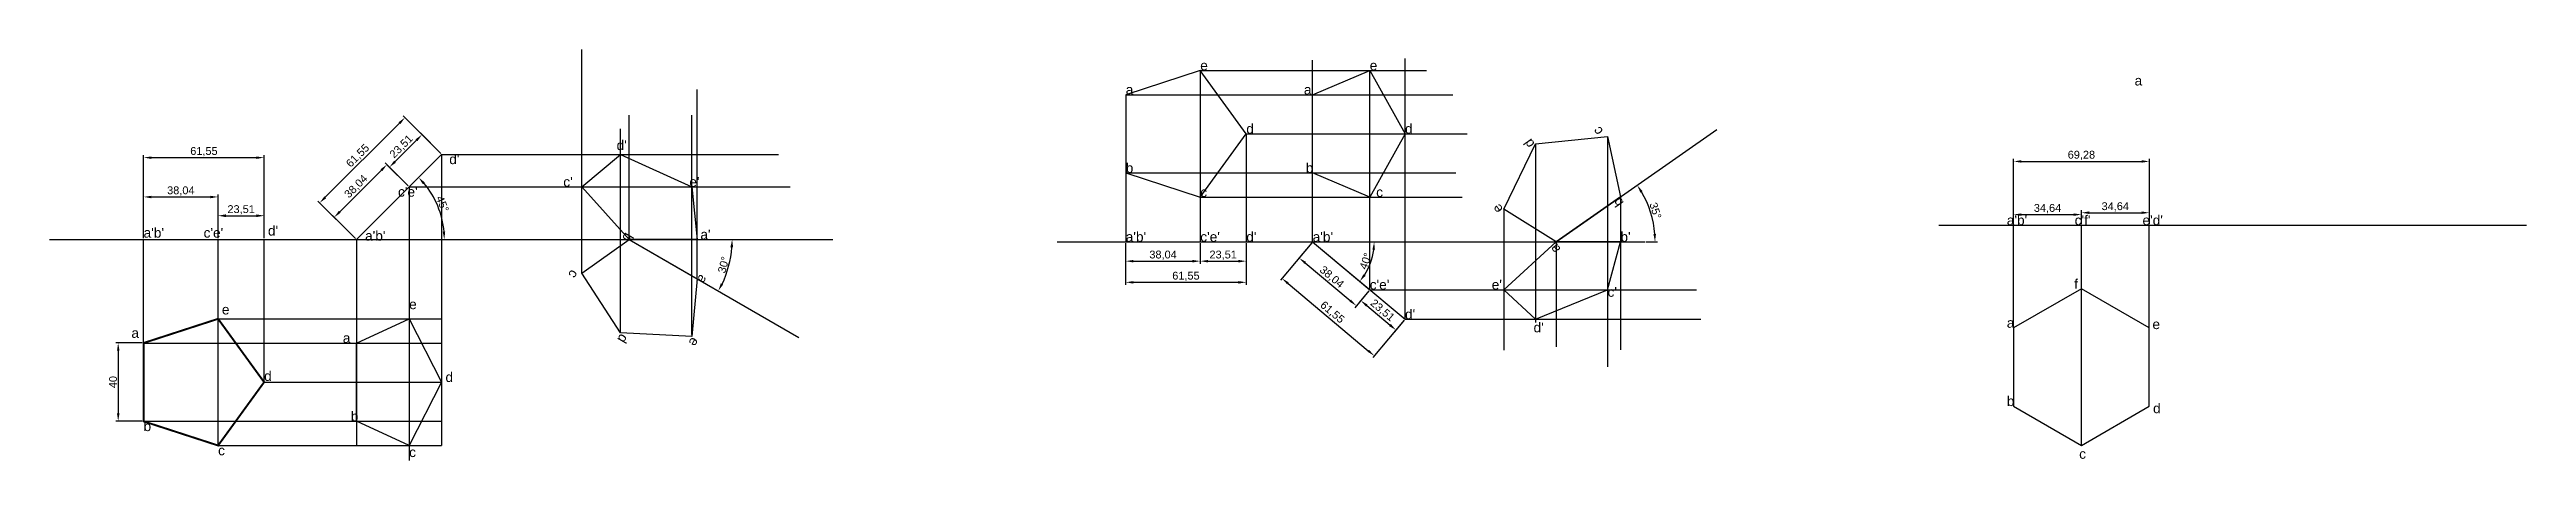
# Model space of a CAD drawing. Header units: millimetres. Extents: x 251 to 1515, y 188 to 398.
import ezdxf

# ---------------------------------------------------------------- set-up
doc = ezdxf.new("R2010")
doc.units = ezdxf.units.MM
doc.styles.get("Standard").update_dxf_attribs({"font": 'arial.ttf'})
doc.dimstyles.new('ISO-25', dxfattribs={"dimtxt": 4, "dimasz": 4, "dimexe": 1.25, "dimexo": 0.625, "dimtad": 1, "dimtxsty": 'Standard', "dimcen": 2.5, "dimadec": 0, "dimazin": 0, "dimtfac": 1, "dimtmove": 0, "dimatfit": 3, "dimfxl": 1, "dimarcsym": 0})

# ---------------------------------------------------------------- blocks, each defined once
blk = doc.blocks.new('*D2')
at = {"color": 0, "lineweight": -2, "transparency": 16777216}
for p, q in [((298, 247.9), (284.5, 247.9)), ((285.7, 243.9), (285.7, 211.9)), ((298, 207.9), (284.5, 207.9))]:
    blk.add_line(p, q, dxfattribs=at)
at = {"color": 0, "transparency": 16777216}
for points in [[(285.1, 243.9), (286.4, 243.9), (285.7, 247.9)], [(285.1, 211.9), (286.4, 211.9), (285.7, 207.9)]]:
    blk.add_solid(points, dxfattribs=at)
at = {"layer": 'Defpoints', "color": 0, "transparency": 16777216}
for p in [(298.7, 247.9), (285.7, 207.9), (298.7, 207.9)]:
    blk.add_point(p, dxfattribs=at)
at = {"color": 0, "transparency": 16777216, "insert": (283.1, 227.9), "char_height": 4, "attachment_point": 5, "rotation": 90}
blk.add_mtext('40', dxfattribs=at)
blk = doc.blocks.new('*D3')
at = {"color": 0, "lineweight": -2, "transparency": 16777216}
for p, q in [((298.7, 301.4), (298.7, 323.7)), ((302.7, 322.5), (332.7, 322.5)), ((336.7, 301.4), (336.7, 323.7))]:
    blk.add_line(p, q, dxfattribs=at)
at = {"color": 0, "transparency": 16777216}
for points in [[(302.7, 323.1), (302.7, 321.8), (298.7, 322.5)], [(332.7, 323.1), (332.7, 321.8), (336.7, 322.5)]]:
    blk.add_solid(points, dxfattribs=at)
at = {"layer": 'Defpoints', "color": 0, "transparency": 16777216}
for p in [(336.7, 322.5), (298.7, 300.7), (336.7, 300.7)]:
    blk.add_point(p, dxfattribs=at)
at = {"color": 0, "transparency": 16777216, "insert": (317.7, 325.5), "char_height": 4, "attachment_point": 5}
blk.add_mtext('38,04', dxfattribs=at)
blk = doc.blocks.new('*D4')
at = {"color": 0, "lineweight": -2, "transparency": 16777216}
for p, q in [((336.7, 301.4), (336.7, 314.2)), ((340.7, 312.9), (356.2, 312.9)), ((360.2, 301.4), (360.2, 314.2))]:
    blk.add_line(p, q, dxfattribs=at)
at = {"color": 0, "transparency": 16777216}
for points in [[(340.7, 313.6), (340.7, 312.2), (336.7, 312.9)], [(356.2, 313.6), (356.2, 312.2), (360.2, 312.9)]]:
    blk.add_solid(points, dxfattribs=at)
at = {"layer": 'Defpoints', "color": 0, "transparency": 16777216}
for p in [(360.2, 312.9), (336.7, 300.7), (360.2, 300.7)]:
    blk.add_point(p, dxfattribs=at)
at = {"color": 0, "transparency": 16777216, "insert": (348.5, 315.9), "char_height": 4, "attachment_point": 5}
blk.add_mtext('23,51', dxfattribs=at)
blk = doc.blocks.new('*D5')
at = {"color": 0, "lineweight": -2, "transparency": 16777216}
for p, q in [((298.7, 302.2), (298.7, 343.8)), ((302.7, 342.6), (356.2, 342.6)), ((360.2, 301.4), (360.2, 343.8))]:
    blk.add_line(p, q, dxfattribs=at)
at = {"color": 0, "transparency": 16777216}
for points in [[(302.7, 343.2), (302.7, 341.9), (298.7, 342.6)], [(356.2, 343.2), (356.2, 341.9), (360.2, 342.6)]]:
    blk.add_solid(points, dxfattribs=at)
at = {"layer": 'Defpoints', "color": 0, "transparency": 16777216}
for p in [(360.2, 342.6), (298.7, 301.6), (360.2, 300.7)]:
    blk.add_point(p, dxfattribs=at)
at = {"color": 0, "transparency": 16777216, "insert": (329.5, 345.6), "char_height": 4, "attachment_point": 5}
blk.add_mtext('61,55', dxfattribs=at)
blk = doc.blocks.new('*D6')
at = {"color": 0, "lineweight": -2, "transparency": 16777216}
blk.add_arc((407.4, 300.7), 44.9, 5.1103, 39.8897, dxfattribs=at)
at = {"color": 0, "transparency": 16777216}
for points in [[(441.3, 329), (442.3, 329.9), (439.1, 332.4)], [(452.7, 304.8), (451.4, 304.7), (452.2, 300.7)]]:
    blk.add_solid(points, dxfattribs=at)
at = {"layer": 'Defpoints', "color": 0, "transparency": 16777216}
for p in [(450.9, 344.2), (450.7, 312.3), (250.7, 300.7), (407.4, 300.7), (650.7, 300.7)]:
    blk.add_point(p, dxfattribs=at)
at = {"color": 0, "transparency": 16777216, "insert": (451.3, 318.9), "char_height": 4, "attachment_point": 5, "rotation": 292.5}
blk.add_mtext('45°', dxfattribs=at)
blk = doc.blocks.new('*D7')
at = {"color": 0, "lineweight": -2, "transparency": 16777216}
for p, q in [((391.4, 322.3), (429.3, 360.2)), ((450.4, 344.7), (431.2, 363.9)), ((406.9, 301.2), (387.7, 320.4))]:
    blk.add_line(p, q, dxfattribs=at)
at = {"color": 0, "transparency": 16777216}
for points in [[(428.8, 360.6), (429.8, 359.7), (432.1, 363)], [(391, 322.8), (391.9, 321.8), (388.6, 319.5)]]:
    blk.add_solid(points, dxfattribs=at)
at = {"layer": 'Defpoints', "color": 0, "transparency": 16777216}
for p in [(432.1, 363), (450.9, 344.2), (407.4, 300.7)]:
    blk.add_point(p, dxfattribs=at)
at = {"color": 0, "transparency": 16777216, "insert": (408.2, 343.4), "char_height": 4, "attachment_point": 5, "rotation": 45}
blk.add_mtext('61,55', dxfattribs=at)
blk = doc.blocks.new('*D8')
at = {"color": 0, "lineweight": -2, "transparency": 16777216}
for p, q in [((398.8, 314.9), (420.1, 336.1)), ((433.8, 328.1), (422, 339.9)), ((406.9, 301.2), (395.1, 313))]:
    blk.add_line(p, q, dxfattribs=at)
at = {"color": 0, "transparency": 16777216}
for points in [[(419.6, 336.6), (420.6, 335.7), (422.9, 339)], [(398.4, 315.4), (399.3, 314.4), (396, 312.1)]]:
    blk.add_solid(points, dxfattribs=at)
at = {"layer": 'Defpoints', "color": 0, "transparency": 16777216}
for p in [(422.9, 339), (434.3, 327.6), (407.4, 300.7)]:
    blk.add_point(p, dxfattribs=at)
at = {"color": 0, "transparency": 16777216, "insert": (407.3, 327.7), "char_height": 4, "attachment_point": 5, "rotation": 45}
blk.add_mtext('38,04', dxfattribs=at)
blk = doc.blocks.new('*D9')
at = {"color": 0, "lineweight": -2, "transparency": 16777216}
for p, q in [((450.4, 344.7), (440, 355.2)), ((427, 340.5), (438, 351.5)), ((433.8, 328.1), (423.3, 338.5))]:
    blk.add_line(p, q, dxfattribs=at)
at = {"color": 0, "transparency": 16777216}
for points in [[(437.5, 351.9), (438.5, 351), (440.8, 354.3)], [(426.6, 341), (427.5, 340), (424.2, 337.7)]]:
    blk.add_solid(points, dxfattribs=at)
at = {"layer": 'Defpoints', "color": 0, "transparency": 16777216}
for p in [(440.8, 354.3), (450.9, 344.2), (434.3, 327.6)]:
    blk.add_point(p, dxfattribs=at)
at = {"color": 0, "transparency": 16777216, "insert": (430.4, 348.1), "char_height": 4, "attachment_point": 5, "rotation": 45}
blk.add_mtext('23,51', dxfattribs=at)
blk = doc.blocks.new('*D10')
at = {"color": 0, "lineweight": -2, "transparency": 16777216}
blk.add_arc((546.7, 300.7), 52.5, 334.3683, 355.6317, dxfattribs=at)
at = {"color": 0, "transparency": 16777216}
for points in [[(598.3, 296.8), (599.7, 296.7), (599.2, 300.7)], [(594.6, 277.7), (593.4, 278.3), (592.1, 274.5)]]:
    blk.add_solid(points, dxfattribs=at)
at = {"layer": 'Defpoints', "color": 0, "transparency": 16777216}
for p in [(250.7, 300.7), (546.7, 300.7), (650.7, 300.7), (596, 282.8), (633.3, 250.7)]:
    blk.add_point(p, dxfattribs=at)
at = {"color": 0, "transparency": 16777216, "insert": (594.8, 287.8), "char_height": 4, "attachment_point": 5, "rotation": 75}
blk.add_mtext('30°', dxfattribs=at)
blk = doc.blocks.new('*D12')
at = {"color": 0, "lineweight": -2, "transparency": 16777216}
for p, q in [((800.1, 298.9), (800.1, 288.4)), ((838.2, 298.9), (838.2, 288.4)), ((804.1, 289.7), (834.2, 289.7))]:
    blk.add_line(p, q, dxfattribs=at)
at = {"color": 0, "transparency": 16777216}
for points in [[(804.1, 290.3), (804.1, 289), (800.1, 289.7)], [(834.2, 290.3), (834.2, 289), (838.2, 289.7)]]:
    blk.add_solid(points, dxfattribs=at)
at = {"layer": 'Defpoints', "color": 0, "transparency": 16777216}
for p in [(800.1, 299.5), (838.2, 299.5), (838.2, 289.7)]:
    blk.add_point(p, dxfattribs=at)
at = {"color": 0, "transparency": 16777216, "insert": (819.2, 292.7), "char_height": 4, "attachment_point": 5}
blk.add_mtext('38,04', dxfattribs=at)
blk = doc.blocks.new('*D13')
at = {"color": 0, "lineweight": -2, "transparency": 16777216}
for p, q in [((838.2, 298.9), (838.2, 288.4)), ((861.7, 298.9), (861.7, 288.4)), ((842.2, 289.7), (857.7, 289.7))]:
    blk.add_line(p, q, dxfattribs=at)
at = {"color": 0, "transparency": 16777216}
for points in [[(842.2, 290.3), (842.2, 289), (838.2, 289.7)], [(857.7, 290.3), (857.7, 289), (861.7, 289.7)]]:
    blk.add_solid(points, dxfattribs=at)
at = {"layer": 'Defpoints', "color": 0, "transparency": 16777216}
for p in [(838.2, 299.5), (861.7, 299.5), (861.7, 289.7)]:
    blk.add_point(p, dxfattribs=at)
at = {"color": 0, "transparency": 16777216, "insert": (849.9, 292.7), "char_height": 4, "attachment_point": 5}
blk.add_mtext('23,51', dxfattribs=at)
blk = doc.blocks.new('*D14')
at = {"color": 0, "lineweight": -2, "transparency": 16777216}
for p, q in [((800.1, 298.9), (800.1, 277.6)), ((861.7, 298.9), (861.7, 277.6)), ((804.1, 278.9), (857.7, 278.9))]:
    blk.add_line(p, q, dxfattribs=at)
at = {"color": 0, "transparency": 16777216}
for points in [[(804.1, 279.5), (804.1, 278.2), (800.1, 278.9)], [(857.7, 279.5), (857.7, 278.2), (861.7, 278.9)]]:
    blk.add_solid(points, dxfattribs=at)
at = {"layer": 'Defpoints', "color": 0, "transparency": 16777216}
for p in [(800.1, 299.5), (861.7, 299.5), (861.7, 278.9)]:
    blk.add_point(p, dxfattribs=at)
at = {"color": 0, "transparency": 16777216, "insert": (830.9, 281.9), "char_height": 4, "attachment_point": 5}
blk.add_mtext('61,55', dxfattribs=at)
blk = doc.blocks.new('*D15')
at = {"color": 0, "lineweight": -2, "transparency": 16777216}
for p, q in [((895.2, 299.1), (879.1, 279.9)), ((883, 278.3), (924, 243.9)), ((942.3, 259.5), (926.3, 240.4))]:
    blk.add_line(p, q, dxfattribs=at)
at = {"color": 0, "transparency": 16777216}
for points in [[(883.4, 278.8), (882.6, 277.8), (879.9, 280.9)], [(924.4, 244.4), (923.6, 243.4), (927.1, 241.3)]]:
    blk.add_solid(points, dxfattribs=at)
at = {"layer": 'Defpoints', "color": 0, "transparency": 16777216}
for p in [(895.6, 299.5), (942.7, 260), (927.1, 241.3)]:
    blk.add_point(p, dxfattribs=at)
at = {"color": 0, "transparency": 16777216, "insert": (905.5, 263.4), "char_height": 4, "attachment_point": 5, "rotation": 320}
blk.add_mtext('61,55', dxfattribs=at)
blk = doc.blocks.new('*D16')
at = {"color": 0, "lineweight": -2, "transparency": 16777216}
for p, q in [((895.2, 299.1), (887.9, 290.4)), ((891.8, 288.8), (914.8, 269.5)), ((924.3, 274.6), (917.1, 265.9))]:
    blk.add_line(p, q, dxfattribs=at)
at = {"color": 0, "transparency": 16777216}
for points in [[(892.2, 289.3), (891.4, 288.3), (888.7, 291.3)], [(915.2, 270), (914.4, 269), (917.9, 266.9)]]:
    blk.add_solid(points, dxfattribs=at)
at = {"layer": 'Defpoints', "color": 0, "transparency": 16777216}
for p in [(895.6, 299.5), (917.9, 266.9), (924.7, 275.1)]:
    blk.add_point(p, dxfattribs=at)
at = {"color": 0, "transparency": 16777216, "insert": (905.2, 281.4), "char_height": 4, "attachment_point": 5, "rotation": 320}
blk.add_mtext('38,04', dxfattribs=at)
blk = doc.blocks.new('*D17')
at = {"color": 0, "lineweight": -2, "transparency": 16777216}
for p, q in [((924.3, 274.6), (919.3, 268.6)), ((923.2, 267), (935.1, 257)), ((942.3, 259.5), (937.3, 253.5))]:
    blk.add_line(p, q, dxfattribs=at)
at = {"color": 0, "transparency": 16777216}
for points in [[(923.6, 267.5), (922.8, 266.5), (920.1, 269.6)], [(935.5, 257.6), (934.6, 256.5), (938.1, 254.5)]]:
    blk.add_solid(points, dxfattribs=at)
at = {"layer": 'Defpoints', "color": 0, "transparency": 16777216}
for p in [(924.7, 275.1), (938.1, 254.5), (942.7, 260)]:
    blk.add_point(p, dxfattribs=at)
at = {"color": 0, "transparency": 16777216, "insert": (931.1, 264.4), "char_height": 4, "attachment_point": 5, "rotation": 320}
blk.add_mtext('23,51', dxfattribs=at)
blk = doc.blocks.new('*D19')
at = {"color": 0, "lineweight": -2, "transparency": 16777216}
blk.add_arc((895.6, 299.5), 31.4, 327.3008, 352.6992, dxfattribs=at)
at = {"color": 0, "transparency": 16777216}
for points in [[(926.1, 295.6), (927.4, 295.5), (927, 299.5)], [(922.6, 282.2), (921.5, 283), (919.6, 279.3)]]:
    blk.add_solid(points, dxfattribs=at)
at = {"layer": 'Defpoints', "color": 0, "transparency": 16777216}
for p in [(765.1, 299.5), (895.6, 299.5), (1065.1, 299.5), (923.7, 285.4), (924.7, 275.1)]:
    blk.add_point(p, dxfattribs=at)
at = {"color": 0, "transparency": 16777216, "insert": (922.6, 289.7), "char_height": 4, "attachment_point": 5, "rotation": 70}
blk.add_mtext('40°', dxfattribs=at)
blk = doc.blocks.new('*D20')
at = {"color": 0, "lineweight": -2, "transparency": 16777216}
blk.add_line((1065.7, 299.5), (1071.7, 299.5), dxfattribs=at)
blk.add_arc((1020, 299.5), 50.5, 4.5436, 30.4564, dxfattribs=at)
at = {"color": 0, "transparency": 16777216}
for points in [[(1062.9, 324.7), (1064, 325.5), (1061.3, 328.5)], [(1070.9, 303.6), (1069.6, 303.5), (1070.4, 299.5)]]:
    blk.add_solid(points, dxfattribs=at)
at = {"layer": 'Defpoints', "color": 0, "transparency": 16777216}
for p in [(1101.9, 356.9), (1069.4, 309.7), (765.1, 299.5), (1020, 299.5), (1065.1, 299.5)]:
    blk.add_point(p, dxfattribs=at)
at = {"color": 0, "transparency": 16777216, "insert": (1070.6, 315.5), "char_height": 4, "attachment_point": 5, "rotation": 287.5}
blk.add_mtext('35°', dxfattribs=at)
blk = doc.blocks.new('*D21')
at = {"color": 0, "lineweight": -2, "transparency": 16777216}
for p, q in [((1253.5, 308.6), (1253.5, 341.9)), ((1322.8, 308.6), (1322.8, 341.9)), ((1257.5, 340.6), (1318.8, 340.6))]:
    blk.add_line(p, q, dxfattribs=at)
at = {"color": 0, "transparency": 16777216}
for points in [[(1257.5, 341.3), (1257.5, 340), (1253.5, 340.6)], [(1318.8, 341.3), (1318.8, 340), (1322.8, 340.6)]]:
    blk.add_solid(points, dxfattribs=at)
at = {"layer": 'Defpoints', "color": 0, "transparency": 16777216}
for p in [(1322.8, 340.6), (1253.5, 308), (1322.8, 308)]:
    blk.add_point(p, dxfattribs=at)
at = {"color": 0, "transparency": 16777216, "insert": (1288.1, 343.7), "char_height": 4, "attachment_point": 5}
blk.add_mtext('69,28', dxfattribs=at)
blk = doc.blocks.new('*D22')
at = {"color": 0, "lineweight": -2, "transparency": 16777216}
for p, q in [((1253.5, 308.6), (1253.5, 314.7)), ((1257.5, 313.5), (1284.1, 313.5)), ((1288.1, 308.6), (1288.1, 314.7))]:
    blk.add_line(p, q, dxfattribs=at)
at = {"color": 0, "transparency": 16777216}
for points in [[(1257.5, 314.1), (1257.5, 312.8), (1253.5, 313.5)], [(1284.1, 314.1), (1284.1, 312.8), (1288.1, 313.5)]]:
    blk.add_solid(points, dxfattribs=at)
at = {"layer": 'Defpoints', "color": 0, "transparency": 16777216}
for p in [(1253.5, 308), (1288.1, 313.5), (1288.1, 308)]:
    blk.add_point(p, dxfattribs=at)
at = {"color": 0, "transparency": 16777216, "insert": (1270.8, 316.5), "char_height": 4, "attachment_point": 5}
blk.add_mtext('34,64', dxfattribs=at)
blk = doc.blocks.new('*D23')
at = {"color": 0, "lineweight": -2, "transparency": 16777216}
for p, q in [((1288.1, 308.6), (1288.1, 315.7)), ((1292.1, 314.4), (1318.8, 314.4)), ((1322.8, 308.6), (1322.8, 315.7))]:
    blk.add_line(p, q, dxfattribs=at)
at = {"color": 0, "transparency": 16777216}
for points in [[(1292.1, 315.1), (1292.1, 313.8), (1288.1, 314.4)], [(1318.8, 315.1), (1318.8, 313.8), (1322.8, 314.4)]]:
    blk.add_solid(points, dxfattribs=at)
at = {"layer": 'Defpoints', "color": 0, "transparency": 16777216}
for p in [(1288.1, 308), (1322.8, 314.4), (1322.8, 308)]:
    blk.add_point(p, dxfattribs=at)
at = {"color": 0, "transparency": 16777216, "insert": (1305.4, 317.4), "char_height": 4, "attachment_point": 5}
blk.add_mtext('34,64', dxfattribs=at)

msp = doc.modelspace()

# ---------------------------------------------------------------- linework, layer by layer
for p, q in [((522.518, 283.612), (522.518, 397.821)), ((895.586, 299.532), (895.586, 392.341)), ((942.739, 259.966), (942.739, 393.294)), ((838.187, 387.1), (838.187, 299.532)), ((838.187, 387.1), (953.768, 387.1)), ((924.727, 275.08), (924.727, 387.1)), ((581.313, 280.726), (581.313, 377.327)), ((800.145, 374.74), (967.13, 374.74)), ((542.231, 253.035), (542.231, 357.332)), ((546.672, 300.726), (546.672, 364.33)), ((578.651, 252.143), (578.651, 364.33)), ((861.698, 354.74), (861.698, 299.532)), ((861.698, 354.74), (974.447, 354.74)), ((450.875, 344.249), (450.875, 195.497)), ((450.875, 344.249), (622.904, 344.249)), ((800.145, 334.74), (800.145, 299.532)), ((800.145, 334.74), (968.721, 334.74)), ((434.251, 327.625), (434.251, 187.837)), ((434.251, 327.625), (628.835, 327.625)), ((838.187, 322.379), (971.902, 322.379)), ((250.662, 300.726), (650.662, 300.726)), ((298.675, 247.858), (298.675, 300.726)), ((336.717, 195.497), (336.717, 300.726)), ((360.228, 227.858), (360.228, 300.726)), ((407.353, 300.726), (407.353, 195.497)), ((546.672, 300.726), (633.274, 250.726)), ((581.313, 300.726), (546.672, 300.726)), ((765.111, 299.532), (1065.111, 299.532)), ((336.717, 260.218), (450.875, 260.218)), ((298.675, 247.858), (450.875, 247.858)), ((360.228, 227.858), (450.875, 227.858)), ((298.675, 207.858), (450.875, 207.858)), ((336.717, 195.497), (450.875, 195.497))]:
    msp.add_line(p, q)
at = {"color": 215, "true_color": 0xa953a0}
msp.add_line((1019.961, 299.532), (1101.876, 356.889), dxfattribs=at)
at = {"color": 2}
for q in [(450.875, 344.249), (434.251, 327.625)]:
    msp.add_line((407.353, 300.726), q, dxfattribs=at)
at = {"color": 1}
for p, q in [((522.518, 327.625), (542.231, 344.249)), ((542.231, 344.249), (578.651, 327.625)), ((546.672, 300.726), (522.518, 327.625)), ((578.651, 327.625), (581.313, 300.726)), ((581.313, 300.726), (546.672, 300.726))]:
    msp.add_line(p, q, dxfattribs=at)
at = {"color": 7, "true_color": 0xffffff}
for p, q in [((1009.298, 349.628), (1009.298, 258.335)), ((1046.138, 353.435), (1046.138, 235.71)), ((993.121, 316.312), (993.121, 244.159)), ((1052.727, 322.475), (1052.727, 244.314)), ((1215.337, 308.022), (1515.337, 308.022)), ((1253.477, 255.575), (1253.477, 308.022)), ((1288.118, 195.575), (1288.118, 308.022)), ((1322.759, 255.575), (1322.759, 308.022)), ((1019.961, 299.532), (1019.961, 245.907)), ((924.727, 275.08), (1091.619, 275.08)), ((942.739, 259.966), (1093.851, 259.966))]:
    msp.add_line(p, q, dxfattribs=at)
at = {"color": 51, "true_color": 0xf7f281}
msp.add_line((1253.477, 308.022), (1322.759, 308.022), dxfattribs=at)
at = {"color": 41, "true_color": 0xf4ee51}
for p, q in [((800.145, 299.532), (861.698, 299.532)), ((895.586, 299.532), (942.739, 259.966)), ((895.586, 299.532), (924.727, 275.08))]:
    msp.add_line(p, q, dxfattribs=at)
at = {"color": 30, "true_color": 0xf8991e}
for p, q in [((1019.961, 299.532), (993.121, 275.08)), ((1052.727, 299.532), (1019.961, 299.532)), ((1046.138, 275.08), (1052.727, 299.532)), ((993.121, 275.08), (1009.298, 259.966)), ((1009.298, 259.966), (1046.138, 275.08))]:
    msp.add_line(p, q, dxfattribs=at)
at = {"color": 1}
for points in [[(800.145, 374.74), (800.145, 334.74), (838.187, 322.379), (861.698, 354.74), (838.187, 387.1)], [(924.727, 322.379), (895.586, 334.74), (895.586, 374.74), (924.727, 387.1), (942.739, 354.74)], [(1046.138, 353.435), (1052.727, 322.475), (1019.961, 299.532), (993.121, 316.312), (1009.298, 349.628)], [(1253.477, 255.575), (1253.477, 215.575), (1288.118, 195.575), (1322.759, 215.575), (1322.759, 255.575), (1288.118, 275.575)]]:
    msp.add_lwpolyline(points, close=True, dxfattribs=at)
for points in [[(546.672, 300.726), (581.313, 280.726), (578.568, 251.251), (542.231, 253.035), (522.518, 283.612)], [(407.353, 207.858), (407.353, 247.858), (434.251, 260.218), (450.875, 227.858), (434.251, 195.497)]]:
    msp.add_lwpolyline(points, close=True)
at = {"const_width": 1}
msp.add_lwpolyline([(298.675, 247.858), (298.675, 207.858), (336.717, 195.497), (360.228, 227.858), (336.717, 260.218)], close=True, dxfattribs=at)

# ---------------------------------------------------------------- texts
at = {"color": 30, "true_color": 0xf8991e, "char_height": 5, "attachment_point": 1}
for s, width, heights, insert in [('e', 56.3107, [0], (838.187, 392.182)), ('e', 56.3107, [0], (924.727, 392.182)), ('a', 96.66061, [2.541], (1315.251, 384.456)), ('a', 56.3107, [0], (800.145, 379.821)), ('a', 56.3107, [0], (891.114, 379.821)), ('d', 56.3107, [0], (861.698, 359.821)), ('d', 56.3107, [0], (942.739, 359.821)), ('b', 56.3107, [0], (800.145, 339.821)), ('b', 56.3107, [0], (892.069, 339.821)), ('c', 56.3107, [0], (838.187, 327.461)), ('c', 56.3107, [0], (928.018, 327.461)), ("a'b'", 56.3107, [0], (800.145, 304.613)), ("c'e'", 56.3107, [0], (838.187, 304.613)), ("d'", 56.3107, [0], (861.698, 304.613)), ("a'b'", 56.3107, [0], (895.586, 304.613)), ("b'", 56.3107, [0], (1052.727, 304.613)), ("a'b'", 96.66061, [2.541], (1250.004, 313.104)), ("c'f'", 96.66061, [2.541], (1284.645, 313.104)), ("e'd'", 96.66061, [2.541], (1319.286, 313.104)), ("c'e'", 56.3107, [0], (924.727, 280.162)), ("e'", 56.3107, [0], (987.013, 280.162)), ('f', 96.66061, [2.541], (1284.46, 280.55)), ("c'", 56.3107, [0], (1046.138, 276.481)), ("d'", 56.3107, [0], (942.739, 265.048)), ("d'", 56.3107, [0], (1008.381, 258.318)), ('a', 96.66061, [2.541], (1250.004, 260.657)), ('e', 96.66061, [2.541], (1324.371, 259.967)), ('b', 96.66061, [2.541], (1250.004, 220.657)), ('d', 96.66061, [2.541], (1324.7, 217.005)), ('c', 96.66061, [2.541], (1286.954, 193.72))]:
    msp.add_mtext_dynamic_manual_height_columns(s, width=width, gutter_width=12.5, heights=heights, dxfattribs=dict(at, insert=insert))
at = {"color": 30, "true_color": 0xf8991e, "char_height": 5, "attachment_point": 1, "rotation": 125}
for s, insert in [('c', (1040.087, 353.216)), ('d', (1005.135, 346.714)), ('e', (988.958, 313.397)), ('b', (1050.582, 316.678)), ('a', (1018.363, 292.953))]:
    msp.add_mtext_dynamic_manual_height_columns(s, width=56.3107, gutter_width=12.5, heights=[0], dxfattribs=dict(at, insert=insert))
at = {"char_height": 5, "attachment_point": 1}
for s, insert in [("  d'", (450.875, 344.249)), ("  d'", (536.309, 351.409)), (" c'", (511.027, 332.707)), (" e'", (575.391, 332.707)), ("c'e'", (428.569, 327.625)), ("a'b'", (298.675, 306.689)), ("c'e'", (329.315, 306.689)), (" d'", (360.228, 307.754)), ("a'b'", (411.77, 305.143)), ("  a'", (579.093, 305.808)), (' e', (336.717, 267.468)), ('e', (434.251, 270.159)), ('a', (292.451, 255.511)), ('a', (400.411, 252.939)), ('d', (360.228, 233.508)), (' d', (450.875, 232.939)), ('b', (298.675, 207.858)), ('b', (404.481, 212.939)), ('c', (336.717, 195.497)), ('c', (434.251, 194.586))]:
    msp.add_mtext_dynamic_manual_height_columns(s, width=267.62625, gutter_width=12.5, heights=[0], dxfattribs=dict(at, insert=insert))
at = {"char_height": 5, "attachment_point": 1, "rotation": 240}
for s, heights, insert in [(' b', [0], (550.056, 303.887)), ('c', [0], (521.359, 283.266)), ('  a', [0], (589.167, 284.167)), ('d', [5.082], (546.632, 250.494)), ('e', [0], (582.969, 248.711))]:
    msp.add_mtext_dynamic_manual_height_columns(s, width=267.62625, gutter_width=12.5, heights=heights, dxfattribs=dict(at, insert=insert))

# ---------------------------------------------------------------- dimensions: what is measured, and where the dimension line sits
at = {"color": 3}
for p1, p2, distance, picture, middle in [((407.353, 300.726), (450.875, 344.249), 26.521, '*D7', (408.219, 343.383)), ((434.251, 327.625), (450.875, 344.249), 14.198, '*D9', (430.382, 348.118)), ((407.353, 300.726), (434.251, 327.625), 16.043, '*D8', (407.317, 327.661))]:
    dim = msp.add_aligned_dim(p1=p1, p2=p2, distance=distance, dimstyle='ISO-25', dxfattribs=at)
    dim.commit()
    dim.dimension.update_dxf_attribs({"geometry": picture, "text_midpoint": middle})
at = {"color": 7, "true_color": 0xffffff}
dim = msp.add_angular_dim_2l(base=(1069.372, 309.734), line1=((765.111, 299.532), (1065.111, 299.532)), line2=((1019.961, 299.532), (1101.876, 356.889)), dimstyle='ISO-25', dxfattribs=at)
dim.commit()
dim.dimension.update_dxf_attribs({"geometry": '*D20', "text_midpoint": (1070.624, 315.506)})
for base, line2, picture, middle in [((450.687, 312.338), ((407.353, 300.726), (450.875, 344.249)), '*D6', (451.257, 318.912)), ((595.985, 282.778), ((546.672, 300.726), (633.274, 250.726)), '*D10', (594.784, 287.835))]:
    dim = msp.add_angular_dim_2l(base=base, line1=((250.662, 300.726), (650.662, 300.726)), line2=line2, dimstyle='ISO-25')
    dim.commit()
    dim.dimension.update_dxf_attribs({"geometry": picture, "text_midpoint": middle})
at = {"color": 3}
for base, p1, p2, picture, middle in [((360.228, 342.563), (298.675, 301.608), (360.228, 300.726), '*D5', (329.452, 345.591)), ((336.717, 322.474), (298.675, 300.726), (336.717, 300.726), '*D3', (317.696, 325.502)), ((360.228, 312.907), (336.717, 300.726), (360.228, 300.726), '*D4', (348.473, 315.936))]:
    dim = msp.add_linear_dim(base=base, p1=p1, p2=p2, dimstyle='ISO-25', dxfattribs=at)
    dim.commit()
    dim.dimension.update_dxf_attribs({"geometry": picture, "text_midpoint": middle})
at = {"color": 51, "true_color": 0xf7f281}
for base, p1, p2, picture, middle in [((1322.759, 340.643), (1253.477, 308.022), (1322.759, 308.022), '*D21', (1288.118, 343.672)), ((1288.118, 313.46), (1253.477, 308.022), (1288.118, 308.022), '*D22', (1270.798, 316.488)), ((1322.759, 314.419), (1288.118, 308.022), (1322.759, 308.022), '*D23', (1305.439, 317.448))]:
    dim = msp.add_linear_dim(base=base, p1=p1, p2=p2, dimstyle='ISO-25', dxfattribs=at)
    dim.commit()
    dim.dimension.update_dxf_attribs({"geometry": picture, "text_midpoint": middle})
at = {"color": 41, "true_color": 0xf4ee51}
dim = msp.add_angular_dim_2l(base=(923.658, 285.434), line1=((765.111, 299.532), (1065.111, 299.532)), line2=((895.586, 299.532), (924.727, 275.08)), dimstyle='ISO-25', dxfattribs=at)
dim.commit()
dim.dimension.update_dxf_attribs({"geometry": '*D19', "text_midpoint": (922.598, 289.7)})
for base, p1, p2, picture, middle in [((838.187, 289.679), (800.145, 299.532), (838.187, 299.532), '*D12', (819.166, 292.707)), ((861.698, 278.872), (800.145, 299.532), (861.698, 299.532), '*D14', (830.921, 281.901)), ((861.698, 289.679), (838.187, 299.532), (861.698, 299.532), '*D13', (849.943, 292.707))]:
    dim = msp.add_linear_dim(base=base, p1=p1, p2=p2, dimstyle='ISO-25')
    dim.commit()
    dim.dimension.update_dxf_attribs({"geometry": picture, "text_midpoint": middle})
for p1, p2, distance, picture, middle in [((895.586, 299.532), (942.739, 259.966), -24.355, '*D15', (905.455, 263.412)), ((895.586, 299.532), (924.727, 275.08), -10.691, '*D16', (905.232, 281.436)), ((924.727, 275.08), (942.739, 259.966), -7.167, '*D17', (931.073, 264.353))]:
    dim = msp.add_aligned_dim(p1=p1, p2=p2, distance=distance, dimstyle='ISO-25')
    dim.commit()
    dim.dimension.update_dxf_attribs({"geometry": picture, "text_midpoint": middle})
at = {"color": 3}
dim = msp.add_linear_dim(base=(285.748, 207.858), p1=(298.675, 247.858), p2=(298.675, 207.858), angle=90, dimstyle='ISO-25', dxfattribs=at)
dim.commit()
dim.dimension.update_dxf_attribs({"geometry": '*D2', "text_midpoint": (283.081, 227.858)})

doc.saveas('drawing.dxf')
